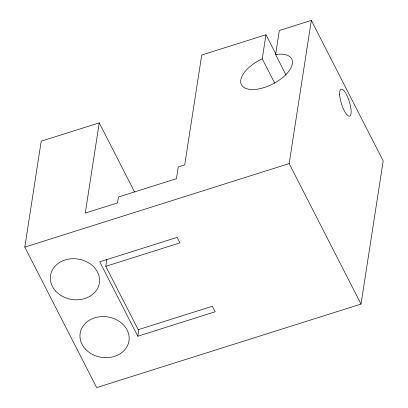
<?xml version="1.0" encoding="UTF-8"?>
<svg xmlns="http://www.w3.org/2000/svg" width="408" height="408" viewBox="0 0 408 408"><rect width="100%" height="100%" fill="white"/><g stroke="black" fill="none" stroke-linecap="round" stroke-linejoin="round"><path stroke-width="0.61" d="M286.023 74.98L275.589 54.585L279.317 30.513L311.33 20.4L383.189 160.885L361.019 304.072L96.671 387.6L24.811 247.115L41.208 141.194L99.236 122.859L134.589 191.969M99.236 122.859L85.272 213.088L117.509 202.898L118.417 197.018L176.445 178.679L178.265 166.913L184.717 164.873L201.72 55.034L265.965 34.731L276.109 54.56M105.784 266.317L179.933 242.888L177.113 237.38L99.746 261.824L137.797 336.218L215.169 311.768L212.349 306.26L138.205 329.69L105.784 266.317L106.855 259.411M137.797 336.218L138.863 329.312M275.589 54.585A28.249 13.627 -27.1 0 1 286.304 74.179A28.249 13.627 -27.1 0 1 244.05 87.526A28.249 13.627 -27.1 0 1 262.242 58.803L265.965 34.731M361.019 304.072L289.16 163.588L311.33 20.4M24.811 247.115L289.16 163.588M262.242 58.803L274.701 83.166M85.313 348.998A24.72 20.446 8.8 0 0 127.485 345.714A24.72 20.446 8.8 0 0 100.873 316.659A24.72 20.446 8.8 0 0 85.313 348.998M55.712 291.134A24.72 20.446 8.8 0 0 97.884 287.844A24.72 20.446 8.8 0 0 71.273 258.789A24.72 20.446 8.8 0 0 55.712 291.134M339.635 94.069A14.127 4.075 72.5 0 0 348.519 116.015A14.127 4.075 72.5 0 0 348.024 97.951A14.127 4.075 72.5 0 0 339.635 94.069"/></g></svg>
